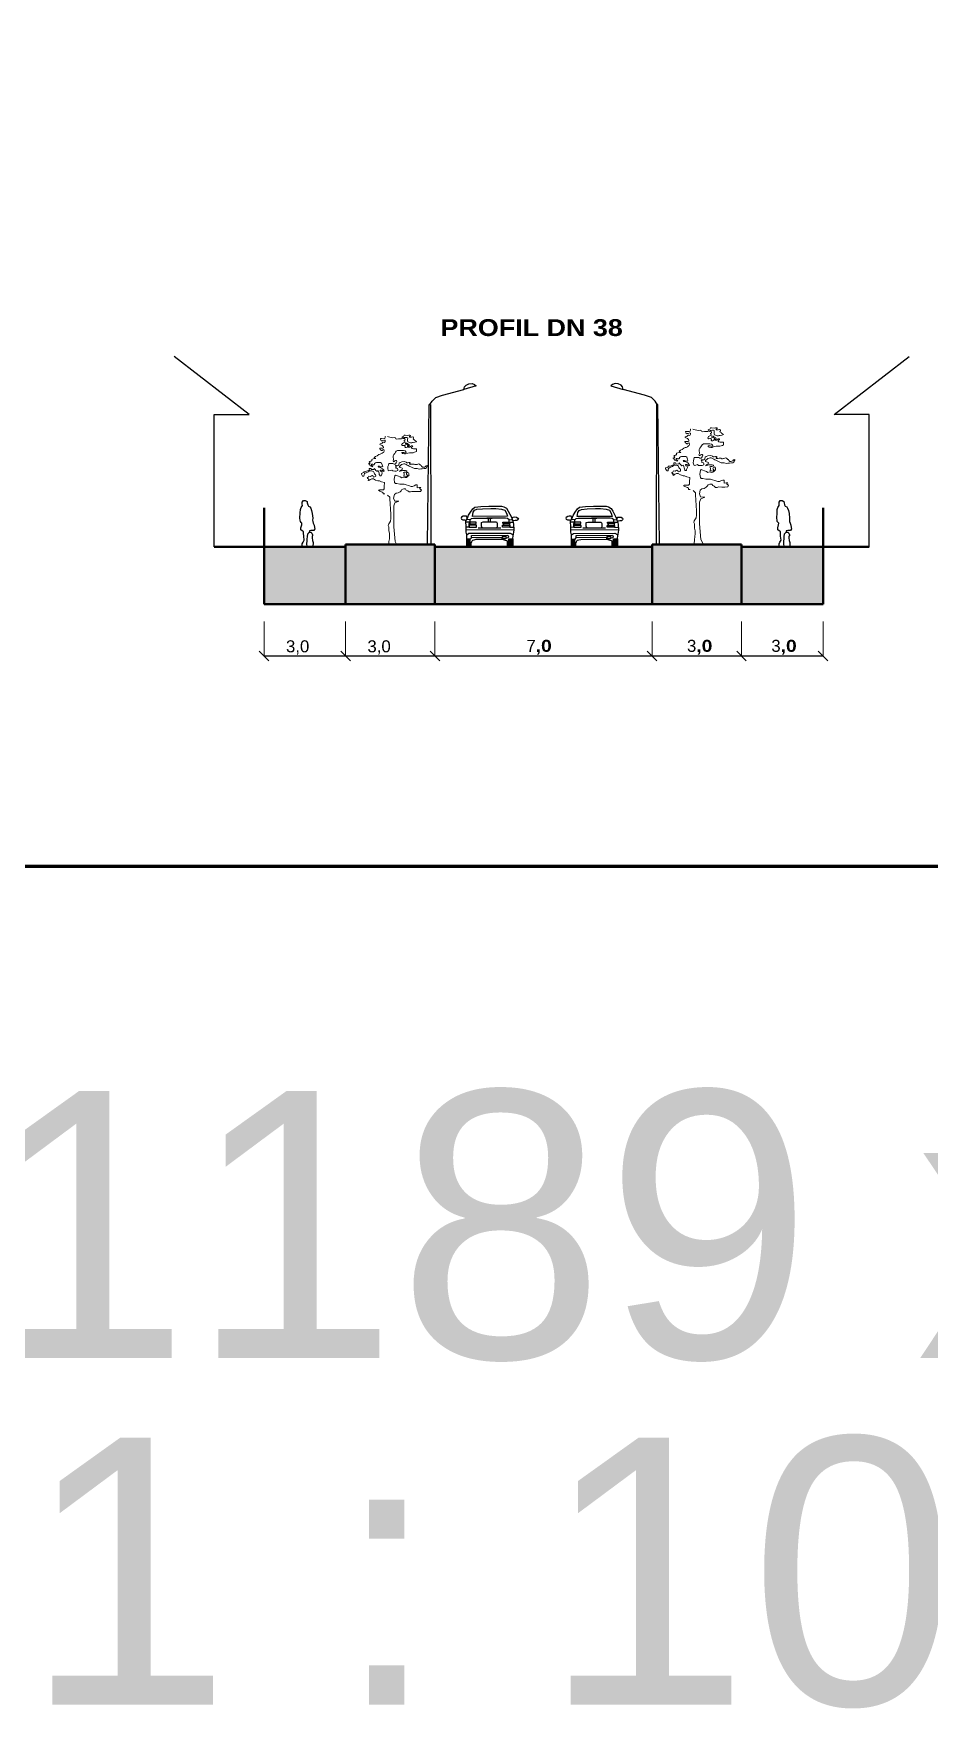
# Model space of a CAD drawing. Header units: metres. Extents: x 783184 to 1587399, y 282652 to 580595.
# Drawn here: x 788753 to 790542, y 282652 to 285996 of the extents above; entities that cross this region are included whole.
import ezdxf
from ezdxf.enums import TextEntityAlignment as Align

# ---------------------------------------------------------------- set-up
doc = ezdxf.new("R2010")
doc.units = ezdxf.units.M
doc.header["$LTSCALE"] = 0.5
for name, color, linetype in [('INDICATOR', 7, 'CONTINUOUS'), ('LIM_TERITORIU ADMINISTRATIV', 7, 'CONTINUOUS'), ('Lines', 7, 'CONTINUOUS'), ('strazi', 7, 'CONTINUOUS')]:
    doc.layers.add(name, color=color, linetype=linetype)
doc.layers.add('sectiuni', color=240, linetype='CONTINUOUS', lineweight=35)
doc.styles.add('arial', font='arial.ttf')
doc.styles.add('GENERATED_STYLE_1', font='arial.ttf')

msp = doc.modelspace()

# ---------------------------------------------------------------- hatches: boundary and pattern name
at = {"layer": 'strazi', "lineweight": 50, "true_color": 0x66cc00}
h = msp.add_hatch(color=72, dxfattribs=at)
h.dxf.hatch_style = 1
h.paths.add_polyline_path([(789554.63381, 284971.92038), (789554.63381, 284976.36466), (789376.06131, 284976.36466), (789376.06131, 284857.0795), (789554.63381, 284857.0795)])
h.paths.add_polyline_path([(790166.8106, 284976.36466), (789988.23809, 284976.36466), (789988.23809, 284971.92038), (789988.23809, 284857.0795), (790166.8106, 284857.0795)])
at = {"layer": 'strazi', "lineweight": 50, "true_color": 0x5e5e5e}
h = msp.add_hatch(color=251, dxfattribs=at)
h.dxf.hatch_style = 1
h.paths.add_polyline_path([(789554.63381, 284971.92038), (789554.63381, 284857.0795), (789988.23809, 284857.0795), (789988.23809, 284971.92038)])
h.paths.add_polyline_path([(789376.06131, 284971.92038), (789213.16993, 284971.92038), (789213.16993, 284857.0795), (789376.06131, 284857.0795)])
h.paths.add_polyline_path([(790329.70197, 284857.0795), (790329.70197, 284971.92038), (790166.8106, 284971.92038), (790166.8106, 284857.0795)])

# ---------------------------------------------------------------- linework, layer by layer
at = {"layer": 'INDICATOR', "color": 0, "lineweight": 100}
msp.add_lwpolyline([(783183.90475, 284333.37838), (783183.90475, 292543.37838), (794773.90475, 292543.37838), (794773.90475, 284333.37838)], close=True, dxfattribs=at)
at = {"layer": 'LIM_TERITORIU ADMINISTRATIV', "linetype": 'Continuous'}
for p, q in [((789203.56993, 284763.2084), (789222.76993, 284744.0084)), ((789988.23809, 284753.6084), (789213.16993, 284753.6084)), ((789366.46131, 284763.2084), (789385.66131, 284744.0084)), ((789545.03381, 284763.2084), (789564.23381, 284744.0084)), ((789978.63809, 284763.2084), (789997.83809, 284744.0084)), ((789978.63809, 284763.2084), (789997.83809, 284744.0084)), ((790329.70197, 284753.6084), (789988.23809, 284753.6084)), ((790157.2106, 284763.2084), (790176.4106, 284744.0084)), ((790320.10197, 284763.2084), (790339.30197, 284744.0084))]:
    msp.add_line(p, q, dxfattribs=at)
at = {"layer": 'Lines', "linetype": 'Continuous'}
for p, q in [((789183.53311, 285235.55418), (789033.96601, 285351.28748)), ((790351.80839, 285235.55418), (790501.37549, 285351.28748)), ((789113.73443, 284971.92038), (789113.73443, 285235.55418)), ((789113.73443, 285235.55418), (789183.53311, 285235.55418)), ((790421.60707, 285235.55418), (790351.80839, 285235.55418)), ((790421.60707, 284971.92038), (790421.60707, 285235.55418))]:
    msp.add_line(p, q, dxfattribs=at)
at = {"layer": 'Lines', "linetype": 'ByBlock', "lineweight": 5}
for p, q in [((789213.16993, 284753.6084), (789213.16993, 284822.45543)), ((789376.06131, 284753.6084), (789376.06131, 284822.45543)), ((789554.63381, 284753.6084), (789554.63381, 284822.45543)), ((789988.23809, 284753.6084), (789988.23809, 284822.45543)), ((789988.23809, 284753.6084), (789988.23809, 284822.45543)), ((790166.8106, 284753.6084), (790166.8106, 284822.45543)), ((790329.70197, 284753.6084), (790329.70197, 284822.45543))]:
    msp.add_line(p, q, dxfattribs=at)
at = {"layer": 'sectiuni', "color": 0, "linetype": 'ByBlock', "lineweight": 25}
for points in [[(789544.37888, 285255.77666), (789548.6499, 285262.64597), (789555.99825, 285269.6569), (789569.69279, 285274.33082), (789612.11256, 285286.01567), (789613.6229, 285290.7963), (789616.67077, 285294.24506), (789622.4215, 285297.17651), (789628.6898, 285297.4639), (789633.46286, 285295.45211), (789637.14332, 285292.98053), (789612.11256, 285286.01567)], [(789998.49302, 285255.77666), (789994.222, 285262.64597), (789986.87365, 285269.6569), (789973.17911, 285274.33082), (789930.75934, 285286.01567), (789929.249, 285290.7963), (789926.20113, 285294.24506), (789920.4504, 285297.17651), (789914.1821, 285297.4639), (789909.40904, 285295.45211), (789905.72858, 285292.98053), (789930.75934, 285286.01567)], [(789539.89465, 284976.36466), (789542.99396, 285255.77666), (789545.76381, 285255.77666), (789546.63692, 284976.36466)], [(790002.97726, 284976.36466), (789999.87794, 285255.77666), (789997.10809, 285255.77666), (789996.23498, 284976.36466)], [(789289.39975, 284971.92038), (789289.39975, 284977.27196), (789291.30925, 284981.02551), (789293.36176, 284985.06019), (789292.32769, 284993.04954), (789292.1367, 284998.9025), (789292.1367, 285002.08348), (789289.33614, 285003.48311), (789286.98106, 285005.51892), (789286.98106, 285009.81693), (789288.57224, 285015.28822), (789288.8905, 285018.97812), (789287.49019, 285020.25051), (789285.96262, 285022.09546), (789285.38976, 285024.70387), (789284.68958, 285028.52102), (789285.5556, 285039.17669), (789285.82413, 285046.42476), (789287.07752, 285050.36197), (789289.67372, 285054.20968), (789289.49468, 285056.89416), (789289.49468, 285060.65241), (789291.9119, 285064.14223), (789295.40334, 285064.41065), (789299.16344, 285062.35259), (789299.43202, 285059.22069), (789300.59586, 285055.37298), (789301.93873, 285052.86745), (789304.80352, 285051.43573), (789306.41498, 285049.01974), (789308.11598, 285044.45612), (789309.36931, 285038.10289), (789310.35569, 285028.85729), (789310.26614, 285025.00955), (789310.44518, 285022.2356), (789311.51947, 285018.83528), (789313.22048, 285014.80857), (789313.75765, 285010.15552), (789314.38431, 285007.47103), (789312.32523, 285004.51813), (789306.95368, 285004.24967), (789303.82031, 285003.53383), (789303.58417, 285001.06627), (789306.81992, 285000.75663), (789308.90594, 284998.82426), (789310.22542, 284995.83495), (789310.26937, 284993.63696), (789309.30179, 284992.71377), (789309.25779, 284989.8124), (789309.9177, 284984.2957), (789310.97324, 284980.55907), (789311.28113, 284977.39391), (789310.75336, 284974.36066), (789310.75336, 284971.92038), (789299.36213, 284971.92038), (789298.96627, 284978.00935), (789299.1422, 284982.71312), (789299.36213, 284987.90045), (789299.66997, 284991.85689), (789300.5058, 284997.36835), (789302.57293, 284999.61033), (789303.58417, 285001.06627)], [(789618.02434, 284972.09907), (789618.21553, 284980.30617), (789618.21553, 284990.27713), (789618.21553, 284995.8379), (789617.06448, 285001.20687), (789617.06448, 285007.15113), (789617.06448, 285014.24586), (789616.48895, 285019.99833), (789616.48895, 285023.64159), (789619.75024, 285029.01056), (789621.66868, 285034.57133), (789625.31363, 285041.09078), (789629.9179, 285047.41853), (789634.33024, 285050.6783), (789646.03261, 285052.21227), (789661.95552, 285052.78754), (789676.15186, 285052.78754), (789687.2787, 285052.78754), (789692.2542, 285051.71774), (789697.48695, 285048.51206), (789700.69418, 285042.77567), (789707.10853, 285030.96539), (789709.80931, 285022.52945), (789711.49731, 285016.79306), (789712.1797, 285005.27677), (789710.82928, 284996.84087), (789709.57051, 284988.9775), (789709.62011, 284987.63807)], [(789629.3148, 285032.31262), (789630.85806, 285040.586), (789633.80423, 285044.6526), (789638.43394, 285046.61577), (789649.79777, 285047.59737), (789665.93164, 285048.15828), (789676.03288, 285048.15828), (789687.39671, 285046.89624), (789693.99055, 285045.07329), (789697.21734, 285038.76308), (789699.46202, 285032.5931), (789629.3148, 285032.31262)], [(789827.05378, 284971.92038), (789827.24497, 284980.12748), (789827.24497, 284990.09845), (789827.24497, 284995.65921), (789826.09392, 285001.02819), (789826.09392, 285006.97244), (789826.09392, 285014.06717), (789825.5184, 285019.81964), (789825.5184, 285023.4629), (789828.77969, 285028.83188), (789830.69813, 285034.39264), (789834.34308, 285040.91209), (789838.94734, 285047.23984), (789843.35968, 285050.49961), (789855.06205, 285052.03358), (789870.98497, 285052.60886), (789885.1813, 285052.60886), (789896.30815, 285052.60886), (789901.28365, 285051.53905), (789906.51639, 285048.33338), (789909.72363, 285042.59699), (789916.13798, 285030.7867), (789918.83876, 285022.35077), (789920.52675, 285016.61437), (789921.20915, 285005.09808), (789919.85873, 284996.66218), (789918.59995, 284988.79881), (789918.64955, 284987.45938)], [(789838.34424, 285032.13393), (789839.8875, 285040.40731), (789842.83368, 285044.47391), (789847.46339, 285046.43708), (789858.82721, 285047.41868), (789874.96108, 285047.9796), (789885.06233, 285047.9796), (789896.42615, 285046.71756), (789903.02, 285044.8946), (789906.24679, 285038.5844), (789908.49147, 285032.41441), (789838.34424, 285032.13393)], [(790241.77198, 284971.92038), (790241.77198, 284977.27196), (790243.68147, 284981.02551), (790245.73399, 284985.06019), (790244.69992, 284993.04954), (790244.50893, 284998.9025), (790244.50893, 285002.08348), (790241.70837, 285003.48311), (790239.35329, 285005.51892), (790239.35329, 285009.81693), (790240.94447, 285015.28822), (790241.26273, 285018.97812), (790239.86242, 285020.25051), (790238.33485, 285022.09546), (790237.76199, 285024.70387), (790237.06181, 285028.52102), (790237.92783, 285039.17669), (790238.19636, 285046.42476), (790239.44974, 285050.36197), (790242.04594, 285054.20968), (790241.8669, 285056.89416), (790241.8669, 285060.65241), (790244.28412, 285064.14223), (790247.77557, 285064.41065), (790251.53566, 285062.35259), (790251.80425, 285059.22069), (790252.96808, 285055.37298), (790254.31096, 285052.86745), (790257.17574, 285051.43573), (790258.7872, 285049.01974), (790260.48821, 285044.45612), (790261.74154, 285038.10289), (790262.72792, 285028.85729), (790262.63837, 285025.00955), (790262.81741, 285022.2356), (790263.8917, 285018.83528), (790265.5927, 285014.80857), (790266.12988, 285010.15552), (790266.75654, 285007.47103), (790264.69746, 285004.51813), (790259.3259, 285004.24967), (790256.19253, 285003.53383), (790255.9564, 285001.06627), (790259.19214, 285000.75663), (790261.27817, 284998.82426), (790262.59765, 284995.83495), (790262.6416, 284993.63696), (790261.67402, 284992.71377), (790261.63001, 284989.8124), (790262.28992, 284984.2957), (790263.34546, 284980.55907), (790263.65336, 284977.39391), (790263.12559, 284974.36066), (790263.12559, 284971.92038), (790251.73436, 284971.92038), (790251.3385, 284978.00935), (790251.51442, 284982.71312), (790251.73436, 284987.90045), (790252.04219, 284991.85689), (790252.87803, 284997.36835), (790254.94515, 284999.61033), (790255.9564, 285001.06627)], [(789619.384, 285028.40763), (789618.31545, 285030.96659), (789617.26421, 285032.78157), (789613.82368, 285032.87705), (789610.66985, 285032.59051), (789607.80271, 285030.58448), (789606.75141, 285028.76951), (789607.70716, 285027.05006), (789610.00085, 285025.52166), (789613.34584, 285025.61719), (789615.83067, 285024.85302), (789617.51189, 285025.32563)], [(789624.68639, 285021.13322), (789616.48895, 285021.13322)], [(789622.73985, 285011.04039), (789617.06448, 285010.69849)], [(789624.68639, 285025.51086), (789618.1196, 285026.32608)], [(789622.73985, 285011.04039), (789637.7039, 285011.04039), (789637.7039, 285014.68841), (789622.73985, 285014.68841), (789622.73985, 285011.04039), (789622.73985, 285014.68841), (789622.73985, 285017.72843), (789635.51404, 285017.72843), (789635.51404, 285014.68841), (789635.51404, 285017.72843), (789636.97399, 285018.82282), (789636.97399, 285021.13322), (789624.68639, 285021.13322), (789622.73985, 285017.72843), (789624.68639, 285021.13322), (789624.68639, 285025.51086), (789627.72785, 285028.06445), (789631.74261, 285029.15888), (789668.84868, 285029.15888)], [(789641.17026, 285009.76223), (789685.98026, 285009.76223)], [(789648.70031, 285009.76223), (789647.34245, 285012.97018), (789647.46589, 285017.65879), (789647.53107, 285020.13449), (789650.55201, 285021.23693), (789661.6619, 285021.23693), (789669.3154, 285021.23693), (789677.21578, 285021.36033), (789678.95064, 285018.59395), (789678.95064, 285012.97018), (789677.98032, 285009.76223)], [(789704.41066, 285011.04039), (789689.44661, 285011.04039), (789689.44661, 285014.68841), (789704.41066, 285014.68841), (789704.41066, 285011.04039), (789704.41066, 285014.68841), (789704.41066, 285017.72843), (789691.63647, 285017.72843), (789691.63647, 285014.68841), (789691.63647, 285017.72843), (789690.17652, 285018.82282), (789690.17652, 285021.13322), (789702.46413, 285021.13322), (789704.41066, 285017.72843), (789702.46413, 285021.13322), (789702.46413, 285025.51086), (789699.42267, 285028.06445), (789695.40791, 285029.15888), (789658.30183, 285029.15888)], [(789661.6619, 285021.23693), (789661.6619, 285029.15888)], [(789665.48865, 285021.23693), (789665.48865, 285029.15888)], [(789702.46413, 285025.51086), (789708.61052, 285026.27389)], [(789702.46413, 285021.13322), (789710.22017, 285021.13322)], [(789704.41066, 285011.04039), (789711.86479, 285010.59134)], [(789708.45892, 285026.74742), (789709.52747, 285029.30638), (789710.57871, 285031.12136), (789714.01924, 285031.21685), (789717.17307, 285030.93031), (789720.04021, 285028.92428), (789721.09151, 285027.1093), (789720.13576, 285025.38985), (789717.84207, 285023.86146), (789714.49708, 285023.95699), (789712.01224, 285023.19281), (789709.35806, 285023.93893)], [(789828.41344, 285028.22894), (789827.34489, 285030.7879), (789826.29366, 285032.60288), (789822.85313, 285032.69837), (789819.69929, 285032.41182), (789816.83215, 285030.40579), (789815.78085, 285028.59082), (789816.73661, 285026.87137), (789819.0303, 285025.34298), (789822.37528, 285025.43851), (789824.86012, 285024.67433), (789826.54134, 285025.14694)], [(789833.71583, 285020.95453), (789825.5184, 285020.95453)], [(789831.7693, 285010.8617), (789826.09392, 285010.51981)], [(789833.71583, 285025.33217), (789827.14904, 285026.14739)], [(789831.7693, 285010.8617), (789846.73335, 285010.8617), (789846.73335, 285014.50972), (789831.7693, 285014.50972), (789831.7693, 285010.8617), (789831.7693, 285014.50972), (789831.7693, 285017.54974), (789844.54349, 285017.54974), (789844.54349, 285014.50972), (789844.54349, 285017.54974), (789846.00344, 285018.64413), (789846.00344, 285020.95453), (789833.71583, 285020.95453), (789831.7693, 285017.54974), (789833.71583, 285020.95453), (789833.71583, 285025.33217), (789836.75729, 285027.88576), (789840.77205, 285028.98019), (789877.87813, 285028.98019)], [(789850.1997, 285009.58354), (789895.0097, 285009.58354)], [(789857.72976, 285009.58354), (789856.37189, 285012.7915), (789856.49533, 285017.4801), (789856.56051, 285019.9558), (789859.58146, 285021.05824), (789870.69135, 285021.05824), (789878.34484, 285021.05824), (789886.24522, 285021.18165), (789887.98009, 285018.41527), (789887.98009, 285012.7915), (789887.00976, 285009.58354)], [(789913.44011, 285010.8617), (789898.47606, 285010.8617), (789898.47606, 285014.50972), (789913.44011, 285014.50972), (789913.44011, 285010.8617), (789913.44011, 285014.50972), (789913.44011, 285017.54974), (789900.66592, 285017.54974), (789900.66592, 285014.50972), (789900.66592, 285017.54974), (789899.20597, 285018.64413), (789899.20597, 285020.95453), (789911.49357, 285020.95453), (789913.44011, 285017.54974), (789911.49357, 285020.95453), (789911.49357, 285025.33217), (789908.45211, 285027.88576), (789904.43735, 285028.98019), (789867.33128, 285028.98019)], [(789870.69135, 285021.05824), (789870.69135, 285028.98019)], [(789874.51809, 285021.05824), (789874.51809, 285028.98019)], [(789911.49357, 285025.33217), (789917.63997, 285026.0952)], [(789911.49357, 285020.95453), (789919.24961, 285020.95453)], [(789913.44011, 285010.8617), (789920.89424, 285010.41265)], [(789917.48837, 285026.56873), (789918.55692, 285029.1277), (789919.60815, 285030.94267), (789923.04868, 285031.03816), (789926.20252, 285030.75162), (789929.06966, 285028.74559), (789930.12096, 285026.93061), (789929.1652, 285025.21117), (789926.87151, 285023.68277), (789923.52653, 285023.7783), (789921.04169, 285023.01412), (789918.38751, 285023.76024)], [(789617.06448, 285005.70902), (789712.10761, 285006.49338)], [(789618.02434, 284972.09907), (789625.09044, 284971.95497), (789625.09044, 284986.59659), (789618.21553, 284986.59659)], [(789618.21553, 284995.8379), (789622.2277, 284998.59772), (789704.70856, 284998.96498), (789710.61025, 284995.47261)], [(789620.04904, 284986.59659), (789619.75268, 284972.06382)], [(789621.65298, 284986.59659), (789621.39743, 284972.03985)], [(789623.62508, 284986.56197), (789623.32794, 284971.99091)], [(789625.09044, 284986.59659), (789627.59483, 284989.83625), (789627.72358, 284994.46926), (789700.23556, 284995.05422), (789701.58547, 284991.80011), (789700.71198, 284989.8159), (789697.7739, 284989.10154), (789696.42399, 284991.48264), (789695.78709, 284995.01834), (789696.42399, 284991.48264), (789697.7739, 284989.10154), (789695.3123, 284987.91101), (789692.21543, 284987.91101), (789688.95971, 284987.91101), (789688.95971, 284990.37148), (789689.83319, 284992.11759), (789696.30962, 284992.11759), (789689.83319, 284992.11759), (789688.95971, 284990.37148), (789627.59483, 284989.83625)], [(789625.09044, 284971.95497), (789626.78667, 284971.92038), (789627.08701, 284977.51195), (789627.23765, 284980.31641), (789628.08031, 284982.20539), (789628.78248, 284983.77944), (789630.33788, 284984.91316), (789633.04694, 284985.90604), (789636.92997, 284986.71837), (789687.64605, 284986.78952), (789690.54018, 284986.35389), (789694.8841, 284984.96225), (789697.50164, 284984.23861), (789698.67114, 284983.51498), (789698.72681, 284980.84306), (789698.83821, 284974.99824), (789699.00528, 284972.15937), (789702.05477, 284971.80661)], [(789702.05477, 284971.80661), (789702.05477, 284987.63807), (789709.62011, 284987.63807)], [(789704.13893, 284987.62562), (789704.13893, 284971.80661)], [(789705.83744, 284987.63807), (789705.95347, 284971.80661)], [(789708.06042, 284987.65436), (789708.06042, 284971.80661)], [(789709.85216, 284987.63807), (789709.85216, 284971.80661)], [(789826.09392, 285005.53033), (789921.13706, 285006.3147)], [(789827.05378, 284971.92038), (789834.11988, 284971.77628), (789834.11988, 284986.4179), (789827.24497, 284986.4179)], [(789827.24497, 284995.65921), (789831.25715, 284998.41904), (789913.738, 284998.78629), (789919.63969, 284995.29392)], [(789829.07849, 284986.4179), (789828.78213, 284971.88513)], [(789830.68243, 284986.4179), (789830.42688, 284971.86116)], [(789832.65453, 284986.38328), (789832.35739, 284971.81222)], [(789834.11988, 284986.4179), (789836.62427, 284989.65756), (789836.75302, 284994.29057), (789909.26501, 284994.87554), (789910.61491, 284991.62143), (789909.74143, 284989.63721), (789906.80334, 284988.92286), (789905.45344, 284991.30395), (789904.81654, 284994.83965), (789905.45344, 284991.30395), (789906.80334, 284988.92286), (789904.34175, 284987.73233), (789901.24487, 284987.73233), (789897.98915, 284987.73233), (789897.98915, 284990.19279), (789898.86263, 284991.9389), (789905.33906, 284991.9389), (789898.86263, 284991.9389), (789897.98915, 284990.19279), (789836.62427, 284989.65756)], [(789834.11988, 284971.77628), (789835.81611, 284971.74169), (789836.11645, 284977.33326), (789836.26709, 284980.13772), (789837.10975, 284982.02671), (789837.81192, 284983.60075), (789839.36732, 284984.73448), (789842.07639, 284985.72736), (789845.95942, 284986.53968), (789896.6755, 284986.61083), (789899.56963, 284986.1752), (789903.91355, 284984.78356), (789906.53108, 284984.05993), (789907.70058, 284983.33629), (789907.75625, 284980.66438), (789907.86766, 284974.81956), (789908.03473, 284971.98069), (789911.08421, 284971.62792)], [(789911.08421, 284971.62792), (789911.08421, 284987.45938), (789918.64955, 284987.45938)], [(789913.16837, 284987.44693), (789913.16837, 284971.62792)], [(789914.86688, 284987.45938), (789914.98291, 284971.62792)], [(789917.08987, 284987.47567), (789917.08987, 284971.62792)], [(789918.88161, 284987.45938), (789918.88161, 284971.62792)]]:
    msp.add_lwpolyline(points, dxfattribs=at)
at = {"layer": 'sectiuni', "color": 0, "linetype": 'ByBlock', "lineweight": 20}
for points in [[(790090.01351, 284977.78049), (790085.69177, 284986.41972), (790083.06034, 285017.39696), (790083.06034, 285038.14587), (790083.06034, 285060.94045), (790085.3994, 285067.36968), (790093.87838, 285070.58431), (790085.21583, 285071.21589), (790082.63033, 285077.38938), (790084.49763, 285084.99854), (790087.80132, 285087.43921), (790092.11048, 285088.30065), (790096.276, 285090.74132), (790098.28694, 285092.7513), (790100.15424, 285095.62269), (790103.88884, 285096.77124), (790107.47981, 285096.77124), (790109.34711, 285094.33057), (790112.50716, 285092.46415), (790115.09265, 285090.3106), (790117.96543, 285090.3106), (790120.99583, 285091.23322), (790127.31593, 285090.9461), (790133.49239, 285090.9461), (790139.38157, 285091.37681), (790141.10523, 285094.67888), (790137.57647, 285096.52088), (790137.57647, 285097.83742), (790139.81248, 285099.70381), (790136.36516, 285099.70381), (790132.056, 285098.84242), (790132.056, 285101.28309), (790132.056, 285105.0159), (790129.4705, 285105.0159), (790125.7359, 285103.29307), (790122.62964, 285101.86011), (790119.84672, 285101.86011), (790113.67026, 285103.86735), (790109.13641, 285105.34077), (790105.20664, 285106.61788), (790099.16276, 285106.61788), (790095.71543, 285106.61788), (790089.82625, 285107.74369), (790086.52256, 285107.88729), (790084.65526, 285110.1844), (790083.79343, 285116.93213), (790085.08618, 285124.11061), (790086.37893, 285125.68988), (790092.69902, 285123.53633), (790096.5711, 285122.21694), (790099.88095, 285119.94711), (790102.75373, 285121.23922), (790107.16976, 285120.26967), (790109.79117, 285120.61569), (790111.52225, 285121.75274), (790113.1545, 285123.03809), (790114.04476, 285124.71893), (790115.18237, 285124.71893), (790114.73718, 285126.15261), (790114.68655, 285128.83881), (790113.84573, 285130.42078), (790112.36194, 285131.06348), (790110.82864, 285130.76685), (790109.88893, 285129.43207), (790109.44374, 285128.09729), (790109.88893, 285126.56474), (790111.02648, 285126.11981), (790112.46083, 285125.57599), (790111.12543, 285124.04348), (790110.05307, 285122.81283), (790106.87184, 285123.05472), (790104.49772, 285123.15362), (790104.10204, 285124.58727), (790104.64612, 285126.46588), (790104.74501, 285128.04782), (790104.29988, 285129.97586), (790103.8053, 285131.16234), (790105.09125, 285132.00276), (790107.61371, 285132.00276), (790109.59213, 285132.49712), (790110.77919, 285133.43641), (790110.77919, 285134.52403), (790107.95994, 285135.01838), (790105.23965, 285135.21615), (790103.40961, 285135.36445), (790101.33224, 285135.36445), (790099.25491, 285134.42516), (790096.58406, 285133.78247), (790095.29806, 285133.33754), (790095.74324, 285134.72179), (790096.93025, 285135.41388), (790099.00762, 285136.3532), (790101.0355, 285137.63855), (790101.57958, 285138.5284), (790100.82344, 285139.93081), (790097.03594, 285141.23408), (790094.67811, 285142.04539), (790094.92491, 285143.90267), (790096.60134, 285145.20594), (790098.33984, 285146.8195), (790099.60212, 285147.99107), (790102.18942, 285148.55719), (790104.23843, 285149.05368), (790106.10114, 285149.05368), (790107.5292, 285148.55719), (790109.01934, 285147.81246), (790111.3167, 285146.57127), (790113.61402, 285145.45417), (790115.60094, 285144.58532), (790126.42402, 285139.3643), (790132.13575, 285139.3643), (790136.57818, 285137.77848), (790139.75137, 285138.57139), (790142.97814, 285138.87518), (790146.79742, 285139.1868), (790149.47427, 285139.40521), (790151.39618, 285140.66703), (790152.40946, 285142.5368), (790153.18894, 285144.64031), (790153.18894, 285145.96473), (790150.69469, 285145.34148), (790149.3696, 285143.5496), (790147.42102, 285142.38099), (790145.23852, 285141.91356), (790143.28994, 285141.91356), (790142.51046, 285142.61473), (790141.57511, 285144.17288), (790140.63976, 285145.65311), (790139.39267, 285146.12054), (790138.37938, 285147.36707), (790136.89842, 285148.45779), (790135.26159, 285149.15892), (790131.83199, 285148.06824), (790130.58489, 285147.67869), (790128.94806, 285147.52288), (790127.15529, 285147.52288), (790126.14201, 285148.30198), (790124.19343, 285148.6136), (790122.08886, 285148.53567), (790119.59467, 285148.22405), (790117.80191, 285147.91243), (790116.24301, 285148.14613), (790116.24301, 285149.31477), (790117.33423, 285150.32756), (790118.05767, 285150.999), (790116.94449, 285152.04153), (790114.83998, 285151.72987), (790112.34579, 285151.49617), (790110.24123, 285151.57405), (790109.07207, 285152.43104), (790105.53389, 285153.85069), (790099.68804, 285153.53906), (790096.33638, 285151.74717), (790094.54367, 285150.81231), (790093.60832, 285147.92974), (790093.60832, 285146.13785), (790092.5171, 285145.43668), (790091.42587, 285145.43668), (790089.86698, 285145.20298), (790089.00956, 285145.20298), (790087.91834, 285145.5146), (790086.51531, 285145.43668), (790087.13892, 285143.5669), (790087.99628, 285143.17739), (790087.29479, 285142.00875), (790087.21685, 285140.4506), (790089.47724, 285139.98317), (790090.80233, 285139.282), (790091.42587, 285137.02271), (790091.27, 285135.38663), (790088.1522, 285134.14011), (790085.50203, 285134.06222), (790080.82533, 285134.21803), (790078.72082, 285135.85407), (790075.68097, 285134.9192), (790072.48523, 285134.21803), (790071.54988, 285135.54245), (790070.38072, 285139.51573), (790070.69253, 285143.5669), (790071.78375, 285146.5274), (790072.48523, 285149.95532), (790075.36922, 285150.18906), (790078.17521, 285150.03321), (790080.20179, 285149.72159), (790081.29301, 285149.72159), (790083.78726, 285148.70879), (790086.82712, 285148.63091), (790086.84338, 285149.26572), (790088.23014, 285151.51348), (790089.32136, 285154.31812), (790088.46395, 285155.87627), (790086.59331, 285155.87627), (790085.42409, 285155.33091), (790083.78726, 285153.85069), (790082.38423, 285153.61695), (790081.83862, 285155.33091), (790082.6181, 285157.97978), (790082.6181, 285159.92748), (790082.07118, 285162.36598), (790082.07118, 285165.87179), (790083.47421, 285168.44274), (790085.34485, 285171.16949), (790086.82581, 285173.35089), (790087.99497, 285175.4544), (790090.87896, 285176.93463), (790094.30856, 285177.4021), (790098.75139, 285177.47999), (790103.27221, 285177.47999), (790106.85768, 285176.38931), (790108.72838, 285175.29859), (790109.27399, 285173.89625), (790109.27399, 285172.88346), (790107.79303, 285172.57183), (790105.53259, 285172.57183), (790104.12962, 285173.273), (790100.77796, 285173.273), (790099.9206, 285173.19508), (790100.54415, 285171.09161), (790102.49279, 285170.85787), (790105.68852, 285170.23462), (790107.40329, 285170.23462), (790108.02684, 285170.23462), (790112.38867, 285171.60014), (790116.00903, 285172.38255), (790119.04232, 285172.38255), (790123.4455, 285172.38255), (790126.47879, 285173.36058), (790128.92501, 285174.24078), (790130.5884, 285175.21878), (790130.97984, 285178.25061), (790130.5884, 285180.30444), (790128.04437, 285180.30444), (790124.42401, 285180.50003), (790121.7821, 285181.08684), (790120.51008, 285182.55386), (790120.41221, 285183.82528), (790121.58641, 285184.99891), (790122.95624, 285185.48789), (790122.66274, 285186.9549), (790120.31434, 285186.98478), (790118.45525, 285185.71336), (790116.69398, 285184.44194), (790115.32408, 285184.44194), (790114.73701, 285184.44194), (790113.36712, 285184.24634), (790114.70818, 285186.54712), (790116.29897, 285187.98575), (790115.31417, 285189.19724), (790113.04156, 285190.56015), (790111.60223, 285191.54449), (790110.16289, 285192.68026), (790108.64784, 285192.68026), (790107.81455, 285192.07453), (790107.2085, 285190.48444), (790109.85987, 285190.10586), (790111.67801, 285189.19724), (790112.96583, 285188.66723), (790112.96583, 285187.53146), (790112.20827, 285186.24426), (790111.5265, 285185.25992), (790111.5265, 285183.82129), (790109.40534, 285183.29128), (790107.81455, 285183.29128), (790107.13272, 285183.97272), (790106.29944, 285184.80563), (790106.75397, 285186.62284), (790106.22371, 285187.53146), (790105.01162, 285187.83432), (790103.26926, 285187.68289), (790101.29967, 285187.38003), (790099.6331, 285188.81866), (790101.07243, 285191.62021), (790103.34505, 285193.13455), (790105.23891, 285193.89174), (790106.8297, 285194.27032), (790106.45095, 285195.7847), (790104.93589, 285196.69329), (790104.8601, 285198.0562), (790106.75397, 285199.3434), (790106.75397, 285200.40346), (790106.52673, 285201.9178), (790105.76917, 285202.44785), (790103.11775, 285202.14499), (790102.96624, 285203.43219), (790104.48135, 285204.11363), (790106.29944, 285204.11363), (790108.95086, 285204.71939), (790110.76894, 285204.18934), (790111.98103, 285203.58362), (790112.284, 285202.75071), (790112.20827, 285200.47917), (790112.13249, 285199.41912), (790111.98103, 285197.0719), (790112.73853, 285195.48181), (790114.70818, 285194.72465), (790116.67778, 285193.74031), (790118.19284, 285193.51317), (790119.48066, 285193.13455), (790120.91999, 285193.2103), (790122.35932, 285193.89174), (790124.10167, 285193.96746), (790127.58638, 285194.57322), (790129.78327, 285195.17894), (790129.78327, 285195.17894), (790130.84379, 285196.01185), (790128.8742, 285197.37476), (790126.90461, 285198.58625), (790126.07127, 285199.6463), (790124.32897, 285200.78207), (790123.64714, 285201.69066), (790124.55621, 285202.90214), (790124.63193, 285204.64367), (790124.10167, 285205.70369), (790122.73812, 285205.70369), (790120.46545, 285205.09796), (790117.66257, 285204.94653), (790116.29897, 285205.02225), (790116.29897, 285206.68803), (790117.9656, 285207.74808), (790118.49586, 285208.88385), (790116.60199, 285209.33814), (790115.01115, 285209.11099), (790111.98103, 285208.42955), (790106.90548, 285209.26243), (790105.16313, 285209.26243), (790103.42077, 285206.5366), (790101.52691, 285205.55226), (790100.46638, 285205.17368), (790100.76941, 285202.44785), (790099.25429, 285201.69066), (790096.45141, 285201.69066), (790092.89098, 285201.61494), (790089.25476, 285200.9335), (790087.36089, 285201.53923), (790086.90636, 285203.43219), (790084.10348, 285204.18934), (790080.08851, 285203.88648), (790071.86644, 285206.03269), (790069.67494, 285206.41603)], [(789455.87685, 285192.08287), (789455.26766, 285192.08287), (789454.81482, 285190.36288), (789454.2714, 285188.09973), (789452.73171, 285187.46603), (789447.84094, 285187.73762), (789446.02955, 285187.73762), (789445.48613, 285186.65132), (789446.4824, 285184.47869), (789446.93525, 285183.12081), (789448.92778, 285183.48289), (789450.46602, 285183.76241), (789453.72798, 285184.75027), (789455.08653, 285184.38816), (789454.90539, 285182.12501), (789453.99969, 285179.95238), (789452.00715, 285180.40502), (789450.46747, 285180.40502), (789448.83721, 285178.86608), (789447.75037, 285178.14186), (789445.12385, 285177.14609), (789444.67105, 285175.96923), (789449.38991, 285173.84829), (789451.11073, 285172.1283), (789451.74472, 285170.58937), (789452.01643, 285169.32201), (789450.47674, 285168.68832), (789448.93706, 285168.41674), (789445.94826, 285168.68832), (789444.58971, 285168.59779), (789444.40857, 285167.60202), (789445.13313, 285166.24411), (789445.13313, 285166.24411), (789447.85022, 285164.25257), (789449.02763, 285164.07152), (789450.56731, 285164.97676), (789452.37871, 285165.79151), (789452.92213, 285163.16624), (789452.28814, 285160.72203), (789451.11073, 285160.08837), (789449.29934, 285158.27785), (789446.67281, 285157.0105), (789445.04256, 285156.82944), (789442.4087, 285155.89391), (789439.22516, 285153.05286), (789436.04168, 285152.14375), (789433.19922, 285150.09818), (789434.5636, 285148.62084), (789436.49642, 285147.82535), (789431.03898, 285147.02984), (789428.424, 285146.00707), (789428.424, 285144.9843), (789428.19658, 285143.50696), (789427.287, 285142.59782), (789425.80897, 285142.37053), (789424.67196, 285141.68867), (789423.23427, 285140.82649), (789425.24047, 285139.41585), (789424.10352, 285137.71122), (789422.39806, 285137.59756), (789421.26111, 285137.02937), (789422.96651, 285136.34751), (789424.21723, 285135.77931), (789424.21723, 285134.4156), (789425.35418, 285133.05188), (789427.287, 285133.05188), (789429.56095, 285131.34726), (789430.61085, 285132.74781), (789427.96921, 285134.4156), (789427.96921, 285136.34751), (789429.56095, 285136.34751), (789431.60748, 285135.43837), (789433.08557, 285135.43837), (789434.10881, 285136.91571), (789434.10881, 285138.05214), (789435.92797, 285139.18856), (789437.59393, 285140.22929), (789441.72649, 285139.87042), (789444.00044, 285139.75676), (789446.04754, 285139.65444), (789447.86613, 285138.73399), (789449.34416, 285135.09746), (789450.25375, 285132.14278), (789449.23045, 285131.00635), (789447.86613, 285131.00635), (789445.13739, 285131.57454), (789443.43194, 285132.48369), (789441.04433, 285132.37006), (789442.06756, 285130.6654), (789445.02368, 285130.21086), (789450.02638, 285127.5971), (789452.75507, 285124.75604), (789453.09615, 285122.71047), (789451.04962, 285121.91499), (789450.02638, 285123.73327), (789447.86613, 285124.41513), (789445.36481, 285124.75604), (789445.23487, 285123.80262), (789446.95655, 285122.25593), (789448.43458, 285121.34679), (789449.23045, 285118.84665), (789447.63871, 285114.98282), (789447.41134, 285113.2782), (789444.91002, 285113.16457), (789444.22781, 285113.16457), (789444.22781, 285114.64191), (789443.43194, 285116.34654), (789443.09086, 285118.50574), (789442.4087, 285120.89222), (789441.38541, 285123.73327), (789439.67995, 285122.93776), (789438.66538, 285122.4645), (789436.72384, 285123.96056), (789435.01839, 285125.77881), (789433.42665, 285127.71072), (789432.74443, 285125.77881), (789427.62808, 285125.66518), (789426.37742, 285128.05167), (789423.30765, 285128.05167), (789423.30765, 285126.91524), (789423.9898, 285124.75604), (789420.87759, 285123.77279), (789417.96387, 285122.36956), (789415.12146, 285121.57408), (789412.39272, 285121.57408), (789412.39272, 285119.86945), (789410.34619, 285119.30122), (789407.6175, 285118.27845), (789407.73115, 285116.80111), (789409.32295, 285113.84643), (789410.00511, 285112.93729), (789412.39272, 285112.93729), (789412.84751, 285115.55106), (789413.98451, 285117.71025), (789414.78039, 285118.50574), (789416.82692, 285119.41488), (789418.64608, 285120.32402), (789420.91998, 285121.23313), (789422.96651, 285122.71047), (789424.01677, 285123.46863), (789425.92263, 285123.50599), (789427.74179, 285123.50599), (789430.12945, 285122.59684), (789432.06227, 285121.6877), (789433.08557, 285119.18759), (789433.80646, 285117.4263), (789435.92797, 285115.55106), (789436.15534, 285113.84643), (789436.15534, 285112.71), (789435.35947, 285112.02814), (789433.9951, 285111.34629), (789431.72119, 285110.89172), (789431.03898, 285112.82363), (789429.21987, 285114.07372), (789427.96921, 285113.39186), (789425.93812, 285112.28451), (789425.93812, 285112.28451), (789422.51178, 285112.71), (789422.51178, 285112.71), (789421.92558, 285111.235), (789421.43168, 285110.35734), (789420.581, 285110.19276), (789419.45592, 285109.69909), (789419.67547, 285108.60197), (789420.71818, 285107.75171), (789421.5414, 285107.50485), (789421.7884, 285107.01117), (789421.73349, 285106.51746), (789421.56886, 285105.83177), (789421.32191, 285104.98151), (789421.98049, 285103.80214), (789423.51716, 285104.3781), (789425.19105, 285106.07863), (789427.27659, 285106.98373), (789428.62116, 285107.42256), (789431.79342, 285107.35056), (789435.84258, 285104.88705), (789440.77192, 285103.30337), (789443.58869, 285103.03942), (789447.81386, 285101.54373), (789453.60191, 285099.98784), (789453.60191, 285097.86917), (789453.24864, 285093.985), (789453.24864, 285090.63046), (789452.89532, 285087.09934), (789451.48224, 285085.51037), (789448.47935, 285085.15725), (789443.71007, 285085.33379), (789441.76705, 285084.45104), (789444.24, 285082.68546), (789449.1859, 285080.91992), (789450.9523, 285079.5075), (789451.12897, 285077.21229), (789454.60225, 285077.17376)], [(789478.89047, 284974.06613), (789474.77453, 284982.29397), (789472.26841, 285011.7961), (789472.26841, 285031.55697), (789472.26841, 285053.26609), (789474.49608, 285059.38917), (789482.5713, 285062.45073), (789474.32125, 285063.05223), (789471.85887, 285068.93174), (789473.63725, 285076.17857), (789476.78362, 285078.50301), (789480.88758, 285079.32343), (789484.85475, 285081.64787), (789486.76993, 285083.56215), (789488.54831, 285086.2968), (789492.10507, 285087.39066), (789495.52504, 285087.39066), (789497.30342, 285085.06621), (789500.31299, 285083.28866), (789502.77537, 285081.23767), (789505.51134, 285081.23767), (789508.39744, 285082.11635), (789514.41658, 285081.8429), (789520.29892, 285081.8429), (789525.90767, 285082.25311), (789527.54925, 285085.39793), (789524.18853, 285087.15222), (789524.18853, 285088.40607), (789526.31806, 285090.18358), (789523.0349, 285090.18358), (789518.93094, 285089.36321), (789518.93094, 285091.68765), (789518.93094, 285095.24272), (789516.46856, 285095.24272), (789512.9118, 285093.60193), (789509.95345, 285092.2372), (789507.30305, 285092.2372), (789501.42071, 285094.14886), (789497.10276, 285095.55212), (789493.36011, 285096.76841), (789487.60404, 285096.76841), (789484.32087, 285096.76841), (789478.71213, 285097.84061), (789475.56576, 285097.97737), (789473.78738, 285100.16509), (789472.96659, 285106.5915), (789474.19777, 285113.42815), (789475.42896, 285114.93222), (789481.4481, 285112.88122), (789485.13579, 285111.62466), (789488.28804, 285109.46291), (789491.02401, 285110.6935), (789495.22976, 285109.77011), (789497.72633, 285110.09966), (789499.37498, 285111.18256), (789500.92951, 285112.40671), (789501.77738, 285114.00751), (789502.86082, 285114.00751), (789502.43683, 285115.37292), (789502.3886, 285117.9312), (789501.58782, 285119.43784), (789500.17469, 285120.04993), (789498.7144, 285119.76742), (789497.81944, 285118.4962), (789497.39545, 285117.22499), (789497.81944, 285115.76542), (789498.90282, 285115.34168), (789500.26887, 285114.82375), (789498.99706, 285113.36422), (789497.97577, 285112.19217), (789494.94602, 285112.42255), (789492.68496, 285112.51674), (789492.30811, 285113.88211), (789492.82629, 285115.67126), (789492.92047, 285117.17787), (789492.49654, 285119.0141), (789492.02551, 285120.14409), (789493.25022, 285120.94449), (789495.65256, 285120.94449), (789497.53678, 285121.4153), (789498.66731, 285122.30986), (789498.66731, 285123.34569), (789495.98231, 285123.81651), (789493.39155, 285124.00486), (789491.64867, 285124.14609), (789489.67021, 285124.14609), (789487.69181, 285123.25153), (789485.14814, 285122.63945), (789483.92337, 285122.21571), (789484.34736, 285123.53404), (789485.47784, 285124.19317), (789487.45629, 285125.08776), (789489.3876, 285126.3119), (789489.90578, 285127.15938), (789489.18564, 285128.49501), (789485.57849, 285129.73621), (789483.33295, 285130.50889), (789483.568, 285132.27774), (789485.16459, 285133.51894), (789486.82031, 285135.05567), (789488.02248, 285136.17145), (789490.48658, 285136.7106), (789492.43801, 285137.18346), (789494.21202, 285137.18346), (789495.57208, 285136.7106), (789496.99126, 285136.00134), (789499.17923, 285134.81926), (789501.36714, 285133.75535), (789503.25945, 285132.92788), (789513.56714, 285127.95548), (789519.00689, 285127.95548), (789523.23777, 285126.44517), (789526.25986, 285127.20032), (789529.33298, 285127.48964), (789532.97038, 285127.78643), (789535.51977, 285127.99444), (789537.35015, 285129.19617), (789538.31519, 285130.97691), (789539.05755, 285132.98025), (789539.05755, 285134.2416), (789536.68207, 285133.64803), (789535.42008, 285131.94147), (789533.56429, 285130.82851), (789531.48572, 285130.38334), (789529.62993, 285130.38334), (789528.88757, 285131.05112), (789527.99676, 285132.53507), (789527.10595, 285133.94481), (789525.91824, 285134.38999), (789524.95321, 285135.57716), (789523.54277, 285136.61594), (789521.98388, 285137.28369), (789518.71759, 285136.24494), (789517.52988, 285135.87394), (789515.97099, 285135.72555), (789514.2636, 285135.72555), (789513.29856, 285136.46755), (789511.44277, 285136.76433), (789509.43843, 285136.69012), (789507.063, 285136.39333), (789505.35561, 285136.09655), (789503.87095, 285136.31912), (789503.87095, 285137.43211), (789504.91021, 285138.39668), (789505.59919, 285139.03614), (789504.53903, 285140.02902), (789502.53473, 285139.73221), (789500.15931, 285139.50963), (789498.15496, 285139.58381), (789497.04148, 285140.39999), (789493.67179, 285141.75203), (789488.10431, 285141.45525), (789484.91225, 285139.74869), (789483.20491, 285138.85834), (789482.3141, 285136.11303), (789482.3141, 285134.40648), (789481.27484, 285133.73869), (789480.23558, 285133.73869), (789478.75091, 285133.51612), (789477.93433, 285133.51612), (789476.89507, 285133.81291), (789475.55886, 285133.73869), (789476.15276, 285131.95796), (789476.96929, 285131.58699), (789476.30121, 285130.474), (789476.22699, 285128.99005), (789478.37973, 285128.54487), (789479.64172, 285127.87709), (789480.23558, 285125.72539), (789480.08713, 285124.16722), (789477.1178, 285122.98005), (789474.59382, 285122.90587), (789470.13983, 285123.05427), (789468.13553, 285124.6124), (789465.24043, 285123.72205), (789462.19687, 285123.05427), (789461.30606, 285124.31561), (789460.19258, 285128.0997), (789460.48953, 285131.95796), (789461.52879, 285134.77747), (789462.19687, 285138.04216), (789464.94353, 285138.26477), (789467.6159, 285138.11634), (789469.54597, 285137.81956), (789470.58523, 285137.81956), (789472.96071, 285136.85499), (789475.85581, 285136.78082), (789475.8713, 285137.3854), (789477.19202, 285139.52612), (789478.23128, 285142.19721), (789477.4147, 285143.68116), (789475.63313, 285143.68116), (789474.5196, 285143.16177), (789472.96071, 285141.75203), (789471.62449, 285141.52943), (789471.10486, 285143.16177), (789471.84722, 285145.68451), (789471.84722, 285147.53946), (789471.32635, 285149.86183), (789471.32635, 285153.20071), (789472.66256, 285155.64923), (789474.44413, 285158.24614), (789475.85457, 285160.32366), (789476.96805, 285162.327), (789479.71471, 285163.73674), (789482.98099, 285164.18195), (789487.21226, 285164.25613), (789491.5178, 285164.25613), (789494.93253, 285163.21739), (789496.71415, 285162.17861), (789497.23378, 285160.84305), (789497.23378, 285159.87848), (789495.82334, 285159.5817), (789493.67055, 285159.5817), (789492.33438, 285160.24948), (789489.14233, 285160.24948), (789488.3258, 285160.17527), (789488.91965, 285158.17196), (789490.7755, 285157.94935), (789493.81905, 285157.35578), (789495.45216, 285157.35578), (789496.04602, 285157.35578), (789500.20015, 285158.65627), (789503.64811, 285159.40142), (789506.53696, 285159.40142), (789510.73046, 285159.40142), (789513.61931, 285160.33288), (789515.94904, 285161.17117), (789517.53323, 285162.1026), (789517.90603, 285164.99005), (789517.53323, 285166.94608), (789515.11034, 285166.94608), (789511.66237, 285167.13236), (789509.14627, 285167.69123), (789507.93483, 285169.08839), (789507.84161, 285170.29927), (789508.9599, 285171.41701), (789510.2645, 285171.8827), (789509.98497, 285173.27986), (789507.7484, 285173.30832), (789505.97784, 285172.09744), (789504.30044, 285170.88656), (789502.99578, 285170.88656), (789502.43666, 285170.88656), (789501.13201, 285170.70028), (789502.40921, 285172.8915), (789503.92424, 285174.26162), (789502.98634, 285175.41542), (789500.82194, 285176.71343), (789499.45115, 285177.65089), (789498.08036, 285178.73258), (789496.63745, 285178.73258), (789495.84384, 285178.1557), (789495.26666, 285176.64132), (789497.79177, 285176.28077), (789499.52333, 285175.41542), (789500.74982, 285174.91064), (789500.74982, 285173.82896), (789500.02834, 285172.60306), (789499.37903, 285171.66559), (789499.37903, 285170.29547), (789497.35888, 285169.7907), (789495.84384, 285169.7907), (789495.19448, 285170.43969), (789494.40088, 285171.23293), (789494.83377, 285172.96361), (789494.32875, 285173.82896), (789493.17438, 285174.1174), (789491.515, 285173.97318), (789489.63919, 285173.68474), (789488.05198, 285175.05487), (789489.42277, 285177.723), (789491.58717, 285179.16524), (789493.39085, 285179.88637), (789494.90589, 285180.24692), (789494.54517, 285181.68919), (789493.10226, 285182.55451), (789493.03008, 285183.85253), (789494.83377, 285185.07843), (789494.83377, 285186.08801), (789494.61735, 285187.53024), (789493.89586, 285188.03505), (789491.3707, 285187.74661), (789491.2264, 285188.97251), (789492.66937, 285189.6215), (789494.40088, 285189.6215), (789496.92604, 285190.19841), (789498.65755, 285189.69361), (789499.81192, 285189.11673), (789500.10046, 285188.32349), (789500.02834, 285186.16012), (789499.95616, 285185.15054), (789499.81192, 285182.9151), (789500.53335, 285181.40072), (789502.40921, 285180.67962), (789504.28501, 285179.74215), (789505.72792, 285179.52582), (789506.95442, 285179.16524), (789508.32521, 285179.23738), (789509.696, 285179.88637), (789511.35539, 285179.95848), (789514.67416, 285180.5354), (789516.76643, 285181.11228), (789516.76643, 285181.11228), (789517.77645, 285181.90552), (789515.90065, 285183.20354), (789514.02485, 285184.35733), (789513.23119, 285185.36691), (789511.57186, 285186.44859), (789510.9225, 285187.31391), (789511.78828, 285188.46771), (789511.8604, 285190.1263), (789511.35539, 285191.13585), (789510.05677, 285191.13585), (789507.89232, 285190.55897), (789505.22291, 285190.41474), (789503.92424, 285190.48685), (789503.92424, 285192.07331), (789505.51151, 285193.08288), (789506.01652, 285194.16457), (789504.21284, 285194.59723), (789502.69775, 285194.3809), (789499.81192, 285193.73191), (789494.97806, 285194.52512), (789493.31868, 285194.52512), (789491.65929, 285191.92909), (789489.85561, 285190.99163), (789488.84559, 285190.63108), (789489.13418, 285188.03505), (789487.69121, 285187.31391), (789485.02181, 285187.31391), (789481.63091, 285187.2418), (789478.16785, 285186.59281), (789476.36417, 285187.16969), (789475.93128, 285188.97251), (789473.26187, 285189.69361), (789469.43809, 285189.40517), (789461.60755, 285191.44918), (789459.5204, 285191.81426)], [(790065.84921, 285206.69807), (790065.20956, 285206.69807), (790064.73407, 285204.89208), (790064.16348, 285202.51576), (790062.54681, 285201.85039), (790057.41151, 285202.13555), (790055.50954, 285202.13555), (790054.93895, 285200.99494), (790055.98503, 285198.71368), (790056.46052, 285197.2879), (790058.55269, 285197.66808), (790060.16784, 285197.96158), (790063.59289, 285198.99884), (790065.01937, 285198.61862), (790064.82917, 285196.24231), (790063.87819, 285193.96105), (790061.78603, 285194.43632), (790060.16936, 285194.43632), (790058.45759, 285192.82044), (790057.31641, 285192.06), (790054.55856, 285191.01445), (790054.08312, 285189.77874), (790059.03792, 285187.55176), (790060.84479, 285185.74577), (790061.51047, 285184.12989), (790061.79577, 285182.79917), (790060.1791, 285182.13379), (790058.56243, 285181.84863), (790055.42418, 285182.13379), (790053.99771, 285182.03873), (790053.80751, 285180.99318), (790054.5683, 285179.56737), (790054.5683, 285179.56737), (790057.42125, 285177.47625), (790058.65753, 285177.28614), (790060.2742, 285178.23665), (790062.17616, 285179.09213), (790062.74675, 285176.3356), (790062.08106, 285173.76918), (790060.84479, 285173.10384), (790058.94282, 285171.20279), (790056.18497, 285169.87207), (790054.4732, 285169.68196), (790051.70765, 285168.69966), (790048.36494, 285165.71655), (790045.02228, 285164.76199), (790042.0377, 285162.61414), (790043.47029, 285161.06293), (790045.49975, 285160.22767), (790039.76945, 285159.39238), (790037.02372, 285158.31847), (790037.02372, 285157.24456), (790036.78492, 285155.69336), (790035.82986, 285154.73876), (790034.27793, 285154.50011), (790033.08408, 285153.78416), (790031.5745, 285152.87887), (790033.68101, 285151.39769), (790032.48721, 285149.60784), (790030.69648, 285149.48849), (790029.50269, 285148.89189), (790031.29335, 285148.17594), (790032.6066, 285147.57933), (790032.6066, 285146.14743), (790033.8004, 285144.71553), (790035.82986, 285144.71553), (790038.21752, 285142.92567), (790039.31991, 285144.39625), (790036.54619, 285146.14743), (790036.54619, 285148.17594), (790038.21752, 285148.17594), (790040.36637, 285147.22134), (790041.91836, 285147.22134), (790042.99276, 285148.77254), (790042.99276, 285149.96579), (790044.90288, 285151.15904), (790046.65214, 285152.2518), (790050.99133, 285151.87499), (790053.37898, 285151.75565), (790055.52843, 285151.64821), (790057.43796, 285150.68174), (790058.98989, 285146.86338), (790059.94495, 285143.76097), (790058.87049, 285142.56772), (790057.43796, 285142.56772), (790054.57277, 285143.16432), (790052.78205, 285144.11892), (790050.27506, 285143.99962), (790051.34946, 285142.20972), (790054.45338, 285141.73246), (790059.70621, 285138.988), (790062.57134, 285136.00489), (790062.92947, 285133.85704), (790060.78061, 285133.02179), (790059.70621, 285134.93099), (790057.43796, 285135.64694), (790054.81157, 285136.00489), (790054.67513, 285135.00381), (790056.4829, 285133.37978), (790058.03483, 285132.42518), (790058.87049, 285129.80003), (790057.19916, 285125.74302), (790056.96043, 285123.95316), (790054.33404, 285123.83385), (790053.61771, 285123.83385), (790053.61771, 285125.38506), (790052.78205, 285127.17492), (790052.42392, 285129.44207), (790051.70765, 285131.94788), (790050.63319, 285134.93099), (790048.84247, 285134.09569), (790047.77716, 285133.59878), (790045.73855, 285135.16964), (790043.94782, 285137.0788), (790042.2765, 285139.10731), (790041.56017, 285137.0788), (790036.188, 285136.95949), (790034.8748, 285139.4653), (790031.65154, 285139.4653), (790031.65154, 285138.27205), (790032.36781, 285136.00489), (790029.09999, 285134.97248), (790026.04058, 285133.49909), (790023.05605, 285132.66383), (790020.19087, 285132.66383), (790020.19087, 285130.87397), (790018.04201, 285130.27733), (790015.17689, 285129.20342), (790015.29623, 285127.65222), (790016.96761, 285124.5498), (790017.68388, 285123.5952), (790020.19087, 285123.5952), (790020.6684, 285126.33966), (790021.86226, 285128.60682), (790022.69792, 285129.44207), (790024.84678, 285130.39667), (790026.7569, 285131.35127), (790029.1445, 285132.30584), (790031.29335, 285133.85704), (790032.39613, 285134.65311), (790034.39727, 285134.69234), (790036.30739, 285134.69234), (790038.81444, 285133.73774), (790040.8439, 285132.78314), (790041.91836, 285130.15802), (790042.6753, 285128.30867), (790044.90288, 285126.33966), (790045.14162, 285124.5498), (790045.14162, 285123.35655), (790044.30596, 285122.6406), (790042.87337, 285121.92465), (790040.48577, 285121.44735), (790039.76945, 285123.47586), (790037.85938, 285124.78845), (790036.54619, 285124.0725), (790034.41354, 285122.90979), (790034.41354, 285122.90979), (790030.81588, 285123.35655), (790030.81588, 285123.35655), (790030.20037, 285121.8078), (790029.68178, 285120.88625), (790028.78857, 285120.71345), (790027.60723, 285120.19509), (790027.83776, 285119.04312), (790028.93261, 285118.15034), (790029.79699, 285117.89114), (790030.05634, 285117.37278), (790029.99868, 285116.85438), (790029.82582, 285116.13441), (790029.56652, 285115.24163), (790030.25803, 285114.0033), (790031.87153, 285114.60806), (790033.62912, 285116.39361), (790035.81893, 285117.34397), (790037.23074, 285117.80474), (790040.56161, 285117.72914), (790044.81322, 285115.14245), (790049.98903, 285113.47959), (790052.94665, 285113.20244), (790057.38307, 285111.63197), (790063.46053, 285109.99828), (790063.46053, 285107.77368), (790063.08959, 285103.6953), (790063.08959, 285100.17303), (790062.7186, 285096.46535), (790061.23486, 285094.79694), (790058.08184, 285094.42616), (790053.07409, 285094.61153), (790051.03392, 285093.68464), (790053.63051, 285091.83079), (790058.82371, 285089.97697), (790060.67843, 285088.49392), (790060.86393, 285086.08396), (790064.51088, 285086.0435)], [(789459.8853, 285075.04133), (789464.37691, 285071.03287), (789464.37691, 285067.32521), (789466.49762, 285036.69174), (789466.49762, 285033.3372), (789466.14435, 285028.21711), (789465.61441, 285023.09703), (789463.49473, 285019.56594), (789462.2634, 285017.51472), (789461.37506, 285014.26928), (789462.43492, 285011.62098), (789462.43492, 285008.44298), (789462.61153, 285003.67602), (789463.84806, 284998.73248), (789463.84806, 284993.25928), (789463.49473, 284987.25644), (789462.61153, 284982.13632), (789462.09063, 284974.06613)], [(790070.05808, 285083.80445), (790074.77427, 285079.59557), (790074.77427, 285075.70252), (790077.00101, 285043.53738), (790077.00101, 285040.01511), (790076.63008, 285034.63902), (790076.07365, 285029.26293), (790073.84799, 285025.55529), (790072.55509, 285023.4015), (790071.62233, 285019.99379), (790072.73518, 285017.21308), (790072.73518, 285013.87618), (790072.92062, 285008.87087), (790074.21898, 285003.68016), (790074.21898, 284997.93329), (790073.84799, 284991.63031), (790072.92062, 284986.25419), (790072.37368, 284977.78049)]]:
    msp.add_lwpolyline(points, dxfattribs=at)
at = {"layer": 'strazi', "color": 0, "lineweight": 50}
for p, q in [((789213.16993, 285049.412), (789213.16993, 284971.92038)), ((790329.70197, 285049.412), (790329.70197, 284971.92038)), ((789554.63381, 284976.36466), (789376.06131, 284976.36466)), ((789376.06131, 284976.36466), (789376.06131, 284857.0795)), ((789554.63381, 284971.92038), (789554.63381, 284976.36466)), ((789988.23809, 284971.92038), (789988.23809, 284976.36466)), ((789988.23809, 284976.36466), (790166.8106, 284976.36466)), ((790166.8106, 284976.36466), (790166.8106, 284857.0795)), ((789376.06131, 284971.92038), (789113.73443, 284971.92038)), ((789213.16993, 284857.0795), (789213.16993, 284971.92038)), ((789554.63381, 284971.92038), (789988.23809, 284971.92038)), ((789554.63381, 284971.92038), (789554.63381, 284857.0795)), ((789988.23809, 284857.0795), (789988.23809, 284971.92038)), ((790166.8106, 284971.92038), (790421.60707, 284971.92038)), ((790329.70197, 284857.0795), (790329.70197, 284971.92038)), ((789213.16993, 284857.0795), (789376.06131, 284857.0795)), ((789376.06131, 284857.0795), (789554.63381, 284857.0795)), ((789554.63381, 284857.0795), (789988.23809, 284857.0795)), ((790166.8106, 284857.0795), (789988.23809, 284857.0795)), ((790329.70197, 284857.0795), (790166.8106, 284857.0795))]:
    msp.add_line(p, q, dxfattribs=at)
at = {"layer": 'strazi', "color": 1, "lineweight": 50}
for p, q in [((789213.16993, 284971.92038), (789213.16993, 284921.53372)), ((790329.70197, 284971.92038), (790329.70197, 284857.0795))]:
    msp.add_line(p, q, dxfattribs=at)

# ---------------------------------------------------------------- texts
at = {"layer": 'INDICATOR', "color": 0, "style": 'arial'}
for s, p in [(' A0 1189 x 841', (789831.63709, 283618.53674)), ('sc. 1 : 10.000', (789810.86655, 282926.69068))]:
    msp.add_text(s, height=533.3333333, dxfattribs=at).set_placement(p, align=Align.MIDDLE_CENTER)
at = {"layer": 'LIM_TERITORIU ADMINISTRATIV', "linetype": 'Continuous', "attachment_point": 7, "style": 'GENERATED_STYLE_1'}
for s, insert, char_height in [('{\\fArial Black|b1|i0|c238|p34;PROFIL \\fArial Black|b1|i0|c0|p34;DN 38\\fArial Black|b1|i0|c238|p34;  }', (789565.56062, 285391.94582), 33.6), ('3,0', (789257.00645, 284756.54093), 24), ('3,0', (789419.62116, 284756.54093), 24), ('7{\\fArial Black|b1|i0|c238|p34;,0}', (789737.14396, 284756.54093), 24), ('3{\\fArial Black|b1|i0|c238|p34;,0}', (790057.93851, 284756.54093), 24), ('3{\\fArial Black|b1|i0|c238|p34;,0}', (790226.36104, 284756.54093), 24)]:
    msp.add_mtext(s, dxfattribs=dict(at, insert=insert, char_height=char_height))

doc.saveas('drawing.dxf')
